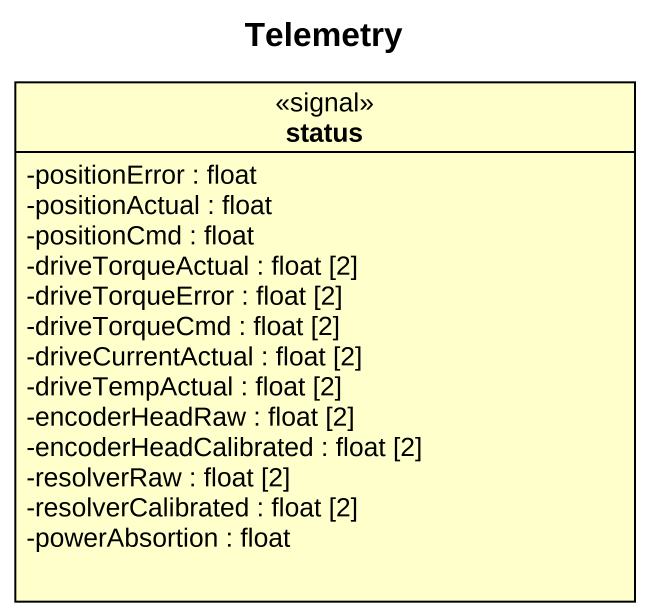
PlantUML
@startuml
title Telemetry
hide circle
hide empty members
skinparam classAttributeIconSize 0
class status <<signal>> {
  -positionError : float
  -positionActual : float
  -positionCmd : float
  -driveTorqueActual : float [2]
  -driveTorqueError : float [2]
  -driveTorqueCmd : float [2]
  -driveCurrentActual : float [2]
  -driveTempActual : float [2]
  -encoderHeadRaw : float [2]
  -encoderHeadCalibrated : float [2]
  -resolverRaw : float [2]
  -resolverCalibrated : float [2]
  -powerAbsortion : float
}
@enduml
